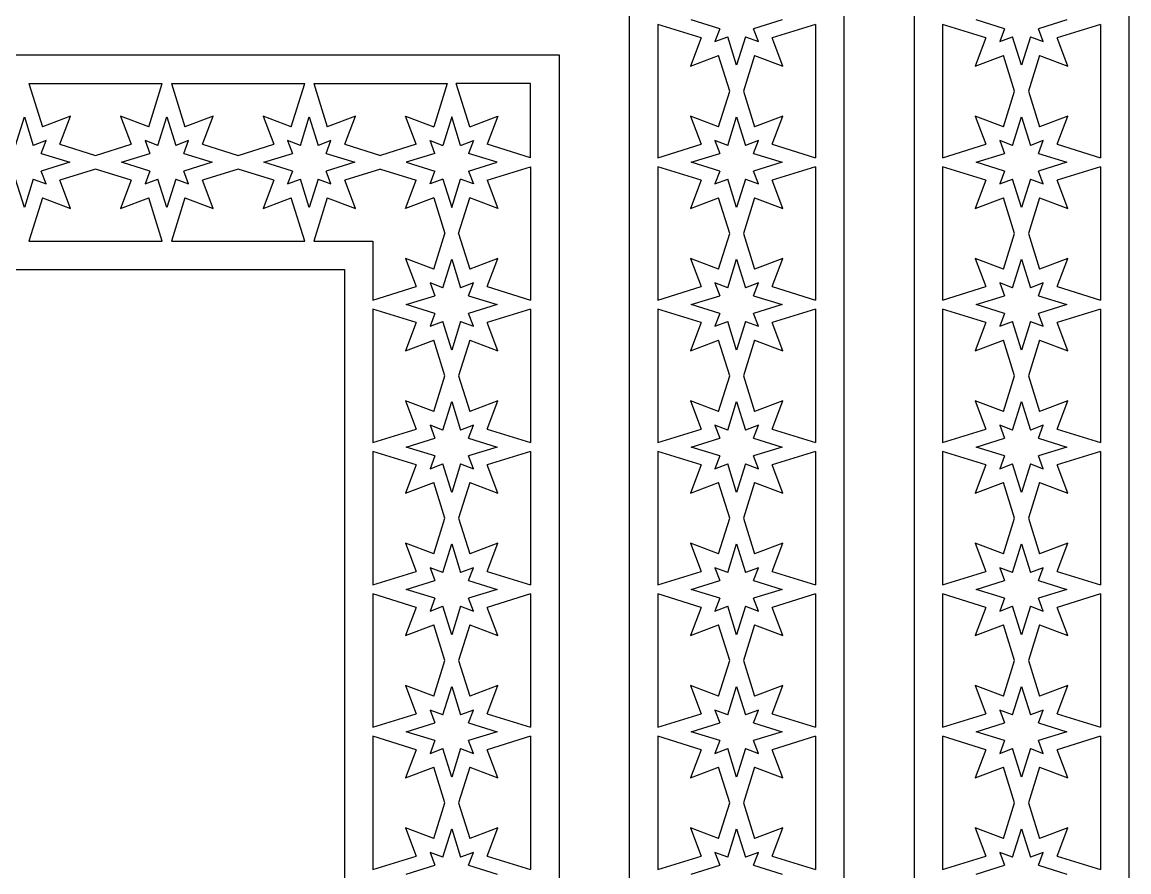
# Model space of a CAD drawing. Extents: x 188 to 343, y 533 to 728.
# Drawn here: x 265.2 to 342.9, y 631.1 to 690.8 of the extents above; entities that cross this region are included whole.
import ezdxf

# ---------------------------------------------------------------- set-up
doc = ezdxf.new("R2010")
doc.units = 0
doc.layers.get('0').update_dxf_attribs({"linetype": 'CONTINUOUS'})

msp = doc.modelspace()

# ---------------------------------------------------------------- linework, layer by layer
for p, q in [((342.857121, 728.497291), (342.857121, 533.425143)), ((327.784972, 713.425144), (327.784972, 548.497291)), ((322.857121, 708.497291), (322.857121, 553.425143)), ((307.784972, 693.425144), (307.784972, 568.497291)), ((314.137808, 690.33708), (312.133306, 690.961217)), ((318.508777, 690.961217), (316.504275, 690.33708)), ((334.137808, 690.33708), (332.133306, 690.961217)), ((338.508777, 690.961217), (336.504275, 690.33708)), ((312.826381, 689.698062), (309.784968, 690.64506)), ((309.784968, 690.64506), (309.784968, 681.277375)), ((314.137808, 690.33708), (313.79684, 689.437015)), ((316.845243, 689.437015), (316.504275, 690.33708)), ((320.857116, 690.64506), (317.815702, 689.698062)), ((320.857116, 690.64506), (320.857116, 681.277374)), ((332.826381, 689.698062), (329.784967, 690.64506)), ((329.784967, 690.64506), (329.784968, 681.277374)), ((334.137808, 690.33708), (333.79684, 689.437015)), ((336.845243, 689.437015), (336.504275, 690.33708)), ((340.857115, 690.64506), (337.815702, 689.698062)), ((340.857115, 690.64506), (340.857116, 681.277374)), ((312.826381, 689.698062), (312.075341, 687.715516)), ((313.79684, 689.437015), (314.696905, 689.777984)), ((315.321041, 687.773482), (314.696905, 689.777984)), ((315.945178, 689.777984), (315.321041, 687.773482)), ((315.945178, 689.777984), (316.845243, 689.437015)), ((318.566742, 687.715516), (317.815702, 689.698062)), ((332.826381, 689.698062), (332.075341, 687.715516)), ((333.79684, 689.437015), (334.696905, 689.777984)), ((335.321041, 687.773482), (334.696905, 689.777984)), ((335.945178, 689.777984), (335.321041, 687.773482)), ((335.945178, 689.777984), (336.845243, 689.437015)), ((338.566742, 687.715516), (337.815702, 689.698062)), ((227.784962, 688.497291), (302.857121, 688.497291)), ((302.857121, 688.497291), (302.857121, 573.425143)), ((312.075341, 687.715516), (314.057887, 688.466557)), ((314.837968, 685.961217), (314.057887, 688.466557)), ((316.584196, 688.466557), (315.804115, 685.961217)), ((316.584196, 688.466557), (318.566742, 687.715516)), ((332.075341, 687.715516), (334.057887, 688.466557)), ((334.837968, 685.961217), (334.057887, 688.466557)), ((336.584196, 688.466557), (335.804115, 685.961217)), ((336.584196, 688.466557), (338.566742, 687.715516)), ((265.637199, 686.497291), (275.004884, 686.497292)), ((265.637199, 686.497291), (266.584196, 683.455877)), ((274.057887, 683.455877), (275.004884, 686.497292)), ((275.637199, 686.497292), (285.004885, 686.497292)), ((275.637199, 686.497292), (276.584196, 683.455877)), ((284.057887, 683.455877), (285.004885, 686.497292)), ((285.637198, 686.497292), (295.004885, 686.497292)), ((285.637198, 686.497292), (286.584196, 683.455877)), ((295.004884, 686.497291), (294.057887, 683.455877)), ((300.857116, 686.497291), (295.637199, 686.497291)), ((296.584196, 683.455877), (295.637199, 686.497291)), ((300.857116, 681.277374), (300.857116, 686.497291)), ((314.057887, 683.455877), (314.837968, 685.961217)), ((315.804115, 685.961217), (316.584196, 683.455877)), ((334.057887, 683.455877), (334.837968, 685.961217)), ((335.804115, 685.961217), (336.584196, 683.455877)), ((264.696905, 682.144451), (265.321041, 684.148952)), ((265.321041, 684.148952), (265.945178, 682.144451)), ((268.566742, 684.206918), (266.584196, 683.455877)), ((267.815702, 682.224372), (268.566742, 684.206918)), ((274.057887, 683.455877), (272.075341, 684.206918)), ((272.075341, 684.206918), (272.826381, 682.224372)), ((274.696905, 682.144451), (275.321041, 684.148952)), ((275.321041, 684.148952), (275.945178, 682.144451)), ((278.566742, 684.206918), (276.584196, 683.455877)), ((277.815702, 682.224372), (278.566742, 684.206918)), ((284.057887, 683.455877), (282.075341, 684.206918)), ((282.075341, 684.206918), (282.826381, 682.224372)), ((284.696905, 682.144451), (285.321041, 684.148952)), ((285.321041, 684.148952), (285.945178, 682.144451)), ((288.566742, 684.206918), (286.584196, 683.455877)), ((287.815702, 682.224372), (288.566742, 684.206918)), ((292.075341, 684.206918), (294.057887, 683.455877)), ((292.826381, 682.224372), (292.075341, 684.206918)), ((295.321041, 684.148952), (294.696905, 682.144451)), ((295.945178, 682.144451), (295.321041, 684.148952)), ((296.584196, 683.455877), (298.566742, 684.206918)), ((298.566742, 684.206918), (297.815702, 682.224372)), ((314.057887, 683.455877), (312.075341, 684.206918)), ((312.075341, 684.206918), (312.826381, 682.224372)), ((314.696905, 682.144451), (315.321041, 684.148952)), ((315.321041, 684.148952), (315.945178, 682.144451)), ((318.566742, 684.206918), (316.584196, 683.455877)), ((317.815702, 682.224372), (318.566742, 684.206918)), ((334.057887, 683.455877), (332.075341, 684.206918)), ((332.075341, 684.206918), (332.826381, 682.224372)), ((334.696905, 682.144451), (335.321041, 684.148952)), ((335.321041, 684.148952), (335.945178, 682.144451)), ((338.566742, 684.206918), (336.584196, 683.455877)), ((337.815702, 682.224372), (338.566742, 684.206918)), ((266.845243, 682.485419), (265.945178, 682.144451)), ((266.504275, 681.585354), (266.845243, 682.485419)), ((267.815702, 682.224372), (270.321041, 681.44429)), ((270.321041, 681.44429), (272.826381, 682.224372)), ((274.696905, 682.144451), (273.79684, 682.485419)), ((273.79684, 682.485419), (274.137808, 681.585354)), ((276.845243, 682.485419), (275.945178, 682.144451)), ((276.504275, 681.585354), (276.845243, 682.485419)), ((277.815702, 682.224372), (280.321041, 681.44429)), ((280.321041, 681.44429), (282.826381, 682.224372)), ((284.696905, 682.144451), (283.79684, 682.485419)), ((283.79684, 682.485419), (284.137808, 681.585354)), ((286.845243, 682.485419), (285.945178, 682.144451)), ((286.504275, 681.585354), (286.845243, 682.485419)), ((287.815702, 682.224372), (290.321041, 681.44429)), ((292.826381, 682.224372), (290.321041, 681.44429)), ((294.137808, 681.585354), (293.79684, 682.485419)), ((293.79684, 682.485419), (294.696905, 682.144451)), ((295.945178, 682.144451), (296.845243, 682.485419)), ((296.845243, 682.485419), (296.504275, 681.585354)), ((300.857116, 681.277374), (297.815702, 682.224372)), ((309.784968, 681.277375), (312.826381, 682.224372)), ((313.79684, 682.485419), (314.137808, 681.585354)), ((314.696905, 682.144451), (313.79684, 682.485419)), ((316.845243, 682.485419), (315.945178, 682.144451)), ((316.504275, 681.585354), (316.845243, 682.485419)), ((317.815702, 682.224372), (320.857116, 681.277374)), ((329.784968, 681.277374), (332.826381, 682.224372)), ((333.79684, 682.485419), (334.137808, 681.585354)), ((334.696905, 682.144451), (333.79684, 682.485419)), ((336.845243, 682.485419), (335.945178, 682.144451)), ((336.504275, 681.585354), (336.845243, 682.485419)), ((337.815702, 682.224372), (340.857116, 681.277374)), ((266.504275, 681.585354), (268.508777, 680.961217)), ((272.133306, 680.961217), (274.137808, 681.585354)), ((276.504275, 681.585354), (278.508777, 680.961217)), ((282.133306, 680.961217), (284.137808, 681.585354)), ((286.504275, 681.585354), (288.508777, 680.961217)), ((294.137808, 681.585354), (292.133306, 680.961217)), ((298.508777, 680.961217), (296.504275, 681.585354)), ((312.133306, 680.961217), (314.137808, 681.585354)), ((316.504275, 681.585354), (318.508777, 680.961217)), ((332.133306, 680.961217), (334.137808, 681.585354)), ((336.504275, 681.585354), (338.508777, 680.961217)), ((268.508777, 680.961217), (266.504275, 680.33708)), ((274.137808, 680.33708), (272.133306, 680.961217)), ((278.508777, 680.961217), (276.504275, 680.33708)), ((284.137808, 680.33708), (282.133306, 680.961217)), ((288.508777, 680.961217), (286.504275, 680.33708)), ((292.133306, 680.961217), (294.137808, 680.33708)), ((296.504275, 680.33708), (298.508777, 680.961217)), ((297.815702, 679.698062), (300.857117, 680.64506)), ((300.857116, 680.64506), (300.857116, 671.277374)), ((312.826381, 679.698062), (309.784968, 680.64506)), ((309.784968, 680.64506), (309.784969, 671.277375)), ((314.137808, 680.33708), (312.133306, 680.961217)), ((318.508777, 680.961217), (316.504275, 680.33708)), ((320.857116, 680.64506), (317.815702, 679.698062)), ((320.857116, 680.64506), (320.857117, 671.277374)), ((332.826381, 679.698062), (329.784968, 680.64506)), ((329.784968, 680.64506), (329.784968, 671.277374)), ((334.137808, 680.33708), (332.133306, 680.961217)), ((338.508777, 680.961217), (336.504275, 680.33708)), ((340.857116, 680.64506), (337.815702, 679.698062)), ((340.857116, 680.64506), (340.857116, 671.277374)), ((266.845243, 679.437015), (266.504275, 680.33708)), ((270.321041, 680.478144), (267.815702, 679.698062)), ((272.826381, 679.698062), (270.321041, 680.478144)), ((274.137808, 680.33708), (273.79684, 679.437015)), ((276.845243, 679.437015), (276.504275, 680.33708)), ((280.321041, 680.478144), (277.815702, 679.698062)), ((282.826381, 679.698062), (280.321041, 680.478144)), ((284.137808, 680.33708), (283.79684, 679.437015)), ((286.845243, 679.437015), (286.504275, 680.33708)), ((290.321041, 680.478144), (287.815702, 679.698062)), ((290.321041, 680.478144), (292.826381, 679.698062)), ((293.79684, 679.437015), (294.137808, 680.33708)), ((296.504275, 680.33708), (296.845243, 679.437015)), ((314.137808, 680.33708), (313.79684, 679.437015)), ((316.845243, 679.437015), (316.504275, 680.33708)), ((334.137808, 680.33708), (333.79684, 679.437015)), ((336.845243, 679.437015), (336.504275, 680.33708)), ((265.321041, 677.773482), (264.696905, 679.777984)), ((265.945178, 679.777984), (265.321041, 677.773482)), ((265.945178, 679.777984), (266.845243, 679.437015)), ((268.566742, 677.715516), (267.815702, 679.698062)), ((272.826381, 679.698062), (272.075341, 677.715516)), ((273.79684, 679.437015), (274.696905, 679.777984)), ((275.321041, 677.773482), (274.696905, 679.777984)), ((275.945178, 679.777984), (275.321041, 677.773482)), ((275.945178, 679.777984), (276.845243, 679.437015)), ((278.566742, 677.715516), (277.815702, 679.698062)), ((282.826381, 679.698062), (282.075341, 677.715516)), ((283.79684, 679.437015), (284.696905, 679.777984)), ((285.321041, 677.773482), (284.696905, 679.777984)), ((285.945178, 679.777984), (285.321041, 677.773482)), ((285.945178, 679.777984), (286.845243, 679.437015)), ((288.566742, 677.715516), (287.815702, 679.698062)), ((292.075341, 677.715516), (292.826381, 679.698062)), ((294.696905, 679.777984), (293.79684, 679.437015)), ((294.696905, 679.777984), (295.321041, 677.773482)), ((295.321041, 677.773482), (295.945178, 679.777984)), ((296.845243, 679.437015), (295.945178, 679.777984)), ((297.815702, 679.698062), (298.566742, 677.715516)), ((312.826381, 679.698062), (312.075341, 677.715516)), ((313.79684, 679.437015), (314.696905, 679.777984)), ((315.321041, 677.773482), (314.696905, 679.777984)), ((315.945178, 679.777984), (315.321041, 677.773482)), ((315.945178, 679.777984), (316.845243, 679.437015)), ((318.566742, 677.715516), (317.815702, 679.698062)), ((332.826381, 679.698062), (332.075341, 677.715516)), ((333.79684, 679.437015), (334.696905, 679.777984)), ((335.321041, 677.773482), (334.696905, 679.777984)), ((335.945178, 679.777984), (335.321041, 677.773482)), ((335.945178, 679.777984), (336.845243, 679.437015)), ((338.566742, 677.715516), (337.815702, 679.698062)), ((266.584196, 678.466557), (265.637199, 675.425143)), ((266.584196, 678.466557), (268.566742, 677.715516)), ((272.075341, 677.715516), (274.057887, 678.466557)), ((275.004884, 675.425144), (274.057887, 678.466557)), ((276.584196, 678.466557), (275.637199, 675.425144)), ((276.584196, 678.466557), (278.566742, 677.715516)), ((282.075341, 677.715516), (284.057887, 678.466557)), ((285.004884, 675.425144), (284.057887, 678.466557)), ((286.584196, 678.466557), (285.637199, 675.425144)), ((286.584196, 678.466557), (288.566742, 677.715516)), ((294.057887, 678.466557), (292.075341, 677.715516)), ((294.057887, 678.466557), (294.837968, 675.961217)), ((295.804115, 675.961217), (296.584196, 678.466557)), ((298.566742, 677.715516), (296.584196, 678.466557)), ((312.075341, 677.715516), (314.057887, 678.466557)), ((314.837968, 675.961217), (314.057887, 678.466557)), ((316.584196, 678.466557), (315.804115, 675.961217)), ((316.584196, 678.466557), (318.566742, 677.715516)), ((332.075341, 677.715516), (334.057887, 678.466557)), ((334.837968, 675.961217), (334.057887, 678.466557)), ((336.584196, 678.466557), (335.804115, 675.961217)), ((336.584196, 678.466557), (338.566742, 677.715516)), ((294.057887, 673.455877), (294.837968, 675.961217)), ((295.804115, 675.961217), (296.584196, 673.455877)), ((314.057887, 673.455877), (314.837968, 675.961217)), ((315.804115, 675.961217), (316.584196, 673.455877)), ((334.057887, 673.455877), (334.837968, 675.961217)), ((335.804115, 675.961217), (336.584196, 673.455877)), ((265.637199, 675.425143), (275.004884, 675.425144)), ((275.637199, 675.425144), (285.004884, 675.425144)), ((285.637199, 675.425144), (289.784969, 675.425144)), ((289.784968, 675.425144), (289.784968, 671.277374)), ((294.057887, 673.455877), (292.075341, 674.206918)), ((292.075341, 674.206918), (292.826381, 672.224372)), ((294.696905, 672.144451), (295.321041, 674.148952)), ((295.321041, 674.148952), (295.945178, 672.144451)), ((298.566742, 674.206918), (296.584196, 673.455877)), ((297.815702, 672.224372), (298.566742, 674.206918)), ((314.057887, 673.455877), (312.075341, 674.206918)), ((312.075341, 674.206918), (312.826381, 672.224372)), ((314.696905, 672.144451), (315.321041, 674.148952)), ((315.321041, 674.148952), (315.945178, 672.144451)), ((318.566742, 674.206918), (316.584196, 673.455877)), ((317.815702, 672.224372), (318.566742, 674.206918)), ((334.057887, 673.455877), (332.075341, 674.206918)), ((332.075341, 674.206918), (332.826381, 672.224372)), ((334.696905, 672.144451), (335.321041, 674.148952)), ((335.321041, 674.148952), (335.945178, 672.144451)), ((338.566742, 674.206918), (336.584196, 673.455877)), ((337.815702, 672.224372), (338.566742, 674.206918)), ((242.857111, 673.425144), (287.784972, 673.425144)), ((287.784972, 673.425144), (287.784972, 588.497291)), ((289.784968, 671.277374), (292.826381, 672.224372)), ((293.79684, 672.485419), (294.137808, 671.585354)), ((294.696905, 672.144451), (293.79684, 672.485419)), ((296.845243, 672.485419), (295.945178, 672.144451)), ((296.504275, 671.585354), (296.845243, 672.485419)), ((297.815702, 672.224372), (300.857116, 671.277374)), ((309.784969, 671.277375), (312.826381, 672.224372)), ((313.79684, 672.485419), (314.137808, 671.585354)), ((314.696905, 672.144451), (313.79684, 672.485419)), ((316.845243, 672.485419), (315.945178, 672.144451)), ((316.504275, 671.585354), (316.845243, 672.485419)), ((317.815702, 672.224372), (320.857117, 671.277374)), ((329.784968, 671.277374), (332.826381, 672.224372)), ((334.696905, 672.144451), (333.79684, 672.485419)), ((333.79684, 672.485419), (334.137808, 671.585354)), ((336.845243, 672.485419), (335.945178, 672.144451)), ((336.504275, 671.585354), (336.845243, 672.485419)), ((337.815702, 672.224372), (340.857116, 671.277374)), ((292.133306, 670.961217), (294.137808, 671.585354)), ((296.504275, 671.585354), (298.508777, 670.961217)), ((312.133306, 670.961217), (314.137808, 671.585354)), ((316.504275, 671.585354), (318.508777, 670.961217)), ((332.133306, 670.961217), (334.137808, 671.585354)), ((336.504275, 671.585354), (338.508777, 670.961217)), ((289.784968, 670.64506), (289.784968, 661.277375)), ((292.826381, 669.698062), (289.784968, 670.64506)), ((294.137808, 670.33708), (292.133306, 670.961217)), ((298.508777, 670.961217), (296.504275, 670.33708)), ((300.857116, 670.64506), (297.815702, 669.698062)), ((300.857116, 670.64506), (300.857116, 661.277374)), ((309.784967, 670.64506), (309.784968, 661.277374)), ((312.826381, 669.698062), (309.784967, 670.64506)), ((314.137808, 670.33708), (312.133306, 670.961217)), ((318.508777, 670.961217), (316.504275, 670.33708)), ((320.857115, 670.64506), (317.815702, 669.698062)), ((320.857115, 670.64506), (320.857116, 661.277374)), ((329.784968, 670.64506), (329.784968, 661.277375)), ((332.826381, 669.698062), (329.784968, 670.64506)), ((334.137808, 670.33708), (332.133306, 670.961217)), ((338.508777, 670.961217), (336.504275, 670.33708)), ((340.857116, 670.64506), (337.815702, 669.698062)), ((340.857116, 670.64506), (340.857116, 661.277374)), ((294.137808, 670.33708), (293.79684, 669.437015)), ((293.79684, 669.437015), (294.696905, 669.777984)), ((295.321041, 667.773482), (294.696905, 669.777984)), ((295.945178, 669.777984), (295.321041, 667.773482)), ((295.945178, 669.777984), (296.845243, 669.437015)), ((296.845243, 669.437015), (296.504275, 670.33708)), ((314.137808, 670.33708), (313.79684, 669.437015)), ((313.79684, 669.437015), (314.696905, 669.777984)), ((315.321041, 667.773482), (314.696905, 669.777984)), ((315.945178, 669.777984), (315.321041, 667.773482)), ((315.945178, 669.777984), (316.845243, 669.437015)), ((316.845243, 669.437015), (316.504275, 670.33708)), ((334.137808, 670.33708), (333.79684, 669.437015)), ((333.79684, 669.437015), (334.696905, 669.777984)), ((335.321041, 667.773482), (334.696905, 669.777984)), ((335.945178, 669.777984), (335.321041, 667.773482)), ((335.945178, 669.777984), (336.845243, 669.437015)), ((336.845243, 669.437015), (336.504275, 670.33708)), ((292.826381, 669.698062), (292.075341, 667.715516)), ((298.566742, 667.715516), (297.815702, 669.698062)), ((312.826381, 669.698062), (312.075341, 667.715516)), ((318.566742, 667.715516), (317.815702, 669.698062)), ((332.826381, 669.698062), (332.075341, 667.715516)), ((338.566742, 667.715516), (337.815702, 669.698062)), ((292.075341, 667.715516), (294.057887, 668.466557)), ((294.837968, 665.961217), (294.057887, 668.466557)), ((296.584196, 668.466557), (295.804115, 665.961217)), ((296.584196, 668.466557), (298.566742, 667.715516)), ((312.075341, 667.715516), (314.057887, 668.466557)), ((314.837968, 665.961217), (314.057887, 668.466557)), ((316.584196, 668.466557), (315.804115, 665.961217)), ((316.584196, 668.466557), (318.566742, 667.715516)), ((332.075341, 667.715516), (334.057887, 668.466557)), ((334.837968, 665.961217), (334.057887, 668.466557)), ((336.584196, 668.466557), (335.804115, 665.961217)), ((336.584196, 668.466557), (338.566742, 667.715516)), ((294.057887, 663.455877), (294.837968, 665.961217)), ((295.804115, 665.961217), (296.584196, 663.455877)), ((314.057887, 663.455877), (314.837968, 665.961217)), ((315.804115, 665.961217), (316.584196, 663.455877)), ((334.057887, 663.455877), (334.837968, 665.961217)), ((335.804115, 665.961217), (336.584196, 663.455877)), ((294.057887, 663.455877), (292.075341, 664.206918)), ((292.075341, 664.206918), (292.826381, 662.224372)), ((294.696905, 662.144451), (295.321041, 664.148952)), ((295.321041, 664.148952), (295.945178, 662.144451)), ((298.566742, 664.206918), (296.584196, 663.455877)), ((297.815702, 662.224372), (298.566742, 664.206918)), ((314.057887, 663.455877), (312.075341, 664.206918)), ((312.075341, 664.206918), (312.826381, 662.224372)), ((314.696905, 662.144451), (315.321041, 664.148952)), ((315.321041, 664.148952), (315.945178, 662.144451)), ((318.566742, 664.206918), (316.584196, 663.455877)), ((317.815702, 662.224372), (318.566742, 664.206918)), ((332.075341, 664.206918), (332.826381, 662.224372)), ((334.057887, 663.455877), (332.075341, 664.206918)), ((334.696905, 662.144451), (335.321041, 664.148952)), ((335.321041, 664.148952), (335.945178, 662.144451)), ((338.566742, 664.206918), (336.584196, 663.455877)), ((337.815702, 662.224372), (338.566742, 664.206918)), ((289.784968, 661.277375), (292.826381, 662.224372)), ((293.79684, 662.485419), (294.137808, 661.585354)), ((294.696905, 662.144451), (293.79684, 662.485419)), ((296.845243, 662.485419), (295.945178, 662.144451)), ((296.504275, 661.585354), (296.845243, 662.485419)), ((297.815702, 662.224372), (300.857116, 661.277374)), ((309.784968, 661.277374), (312.826381, 662.224372)), ((313.79684, 662.485419), (314.137808, 661.585354)), ((314.696905, 662.144451), (313.79684, 662.485419)), ((316.845243, 662.485419), (315.945178, 662.144451)), ((316.504275, 661.585354), (316.845243, 662.485419)), ((317.815702, 662.224372), (320.857116, 661.277374)), ((329.784968, 661.277375), (332.826381, 662.224372)), ((334.696905, 662.144451), (333.79684, 662.485419)), ((333.79684, 662.485419), (334.137808, 661.585354)), ((336.845243, 662.485419), (335.945178, 662.144451)), ((336.504275, 661.585354), (336.845243, 662.485419)), ((337.815702, 662.224372), (340.857116, 661.277374)), ((292.133306, 660.961217), (294.137808, 661.585354)), ((296.504275, 661.585354), (298.508777, 660.961217)), ((312.133306, 660.961217), (314.137808, 661.585354)), ((316.504275, 661.585354), (318.508777, 660.961217)), ((332.133306, 660.961217), (334.137808, 661.585354)), ((336.504275, 661.585354), (338.508777, 660.961217)), ((289.784968, 660.64506), (289.784969, 651.277375)), ((292.826381, 659.698062), (289.784968, 660.64506)), ((294.137808, 660.33708), (292.133306, 660.961217)), ((298.508777, 660.961217), (296.504275, 660.33708)), ((300.857116, 660.64506), (297.815702, 659.698062)), ((300.857116, 660.64506), (300.857117, 651.277374)), ((309.784968, 660.64506), (309.784968, 651.277374)), ((312.826381, 659.698062), (309.784968, 660.64506)), ((314.137808, 660.33708), (312.133306, 660.961217)), ((318.508777, 660.961217), (316.504275, 660.33708)), ((320.857116, 660.64506), (317.815702, 659.698062)), ((320.857116, 660.64506), (320.857116, 651.277374)), ((329.784968, 660.64506), (329.784969, 651.277375)), ((332.826381, 659.698062), (329.784968, 660.64506)), ((334.137808, 660.33708), (332.133306, 660.961217)), ((338.508777, 660.961217), (336.504275, 660.33708)), ((340.857116, 660.64506), (337.815702, 659.698062)), ((340.857116, 660.64506), (340.857117, 651.277374)), ((292.826381, 659.698062), (292.075341, 657.715516)), ((294.137808, 660.33708), (293.79684, 659.437015)), ((293.79684, 659.437015), (294.696905, 659.777984)), ((295.321041, 657.773482), (294.696905, 659.777984)), ((295.945178, 659.777984), (295.321041, 657.773482)), ((295.945178, 659.777984), (296.845243, 659.437015)), ((296.845243, 659.437015), (296.504275, 660.33708)), ((298.566742, 657.715516), (297.815702, 659.698062)), ((312.826381, 659.698062), (312.075341, 657.715516)), ((314.137808, 660.33708), (313.79684, 659.437015)), ((313.79684, 659.437015), (314.696905, 659.777984)), ((315.321041, 657.773482), (314.696905, 659.777984)), ((315.945178, 659.777984), (315.321041, 657.773482)), ((315.945178, 659.777984), (316.845243, 659.437015)), ((316.845243, 659.437015), (316.504275, 660.33708)), ((318.566742, 657.715516), (317.815702, 659.698062)), ((332.826381, 659.698062), (332.075341, 657.715516)), ((334.137808, 660.33708), (333.79684, 659.437015)), ((333.79684, 659.437015), (334.696905, 659.777984)), ((335.321041, 657.773482), (334.696905, 659.777984)), ((335.945178, 659.777984), (335.321041, 657.773482)), ((335.945178, 659.777984), (336.845243, 659.437015)), ((336.845243, 659.437015), (336.504275, 660.33708)), ((338.566742, 657.715516), (337.815702, 659.698062)), ((292.075341, 657.715516), (294.057887, 658.466557)), ((294.837968, 655.961217), (294.057887, 658.466557)), ((296.584196, 658.466557), (295.804115, 655.961217)), ((296.584196, 658.466557), (298.566742, 657.715516)), ((312.075341, 657.715516), (314.057887, 658.466557)), ((314.837968, 655.961217), (314.057887, 658.466557)), ((316.584196, 658.466557), (315.804115, 655.961217)), ((316.584196, 658.466557), (318.566742, 657.715516)), ((332.075341, 657.715516), (334.057887, 658.466557)), ((334.837968, 655.961217), (334.057887, 658.466557)), ((336.584196, 658.466557), (335.804115, 655.961217)), ((336.584196, 658.466557), (338.566742, 657.715516)), ((294.057887, 653.455877), (294.837968, 655.961217)), ((295.804115, 655.961217), (296.584196, 653.455877)), ((314.057887, 653.455877), (314.837968, 655.961217)), ((315.804115, 655.961217), (316.584196, 653.455877)), ((334.057887, 653.455877), (334.837968, 655.961217)), ((335.804115, 655.961217), (336.584196, 653.455877)), ((294.057887, 653.455877), (292.075341, 654.206918)), ((292.075341, 654.206918), (292.826381, 652.224372)), ((298.566742, 654.206918), (296.584196, 653.455877)), ((297.815702, 652.224372), (298.566742, 654.206918)), ((312.075341, 654.206918), (312.826381, 652.224372)), ((314.057887, 653.455877), (312.075341, 654.206918)), ((318.566742, 654.206918), (316.584196, 653.455877)), ((317.815702, 652.224372), (318.566742, 654.206918)), ((332.075341, 654.206918), (332.826381, 652.224372)), ((334.057887, 653.455877), (332.075341, 654.206918)), ((338.566742, 654.206918), (336.584196, 653.455877)), ((337.815702, 652.224372), (338.566742, 654.206918)), ((294.696905, 652.144451), (295.321041, 654.148952)), ((295.321041, 654.148952), (295.945178, 652.144451)), ((314.696905, 652.144451), (315.321041, 654.148952)), ((315.321041, 654.148952), (315.945178, 652.144451)), ((334.696905, 652.144451), (335.321041, 654.148952)), ((335.321041, 654.148952), (335.945178, 652.144451)), ((289.784969, 651.277375), (292.826381, 652.224372)), ((293.79684, 652.485419), (294.137808, 651.585354)), ((294.696905, 652.144451), (293.79684, 652.485419)), ((296.845243, 652.485419), (295.945178, 652.144451)), ((296.504275, 651.585354), (296.845243, 652.485419)), ((297.815702, 652.224372), (300.857117, 651.277374)), ((309.784968, 651.277374), (312.826381, 652.224372)), ((314.696905, 652.144451), (313.79684, 652.485419)), ((313.79684, 652.485419), (314.137808, 651.585354)), ((316.845243, 652.485419), (315.945178, 652.144451)), ((316.504275, 651.585354), (316.845243, 652.485419)), ((317.815702, 652.224372), (320.857116, 651.277374)), ((329.784969, 651.277375), (332.826381, 652.224372)), ((333.79684, 652.485419), (334.137808, 651.585354)), ((334.696905, 652.144451), (333.79684, 652.485419)), ((336.845243, 652.485419), (335.945178, 652.144451)), ((336.504275, 651.585354), (336.845243, 652.485419)), ((337.815702, 652.224372), (340.857117, 651.277374)), ((292.133306, 650.961217), (294.137808, 651.585354)), ((296.504275, 651.585354), (298.508777, 650.961217)), ((312.133306, 650.961217), (314.137808, 651.585354)), ((316.504275, 651.585354), (318.508777, 650.961217)), ((332.133306, 650.961217), (334.137808, 651.585354)), ((336.504275, 651.585354), (338.508777, 650.961217)), ((289.784967, 650.64506), (289.784968, 641.277374)), ((292.826381, 649.698062), (289.784967, 650.64506)), ((294.137808, 650.33708), (292.133306, 650.961217)), ((294.137808, 650.33708), (293.79684, 649.437015)), ((298.508777, 650.961217), (296.504275, 650.33708)), ((296.845243, 649.437015), (296.504275, 650.33708)), ((300.857115, 650.64506), (297.815702, 649.698062)), ((300.857115, 650.64506), (300.857116, 641.277374)), ((309.784968, 650.64506), (309.784969, 641.277375)), ((312.826381, 649.698062), (309.784968, 650.64506)), ((314.137808, 650.33708), (312.133306, 650.961217)), ((314.137808, 650.33708), (313.79684, 649.437015)), ((318.508777, 650.961217), (316.504275, 650.33708)), ((316.845243, 649.437015), (316.504275, 650.33708)), ((320.857116, 650.64506), (317.815702, 649.698062)), ((320.857116, 650.64506), (320.857117, 641.277374)), ((329.784967, 650.64506), (329.784968, 641.277374)), ((332.826381, 649.698062), (329.784967, 650.64506)), ((334.137808, 650.33708), (332.133306, 650.961217)), ((334.137808, 650.33708), (333.79684, 649.437015)), ((338.508777, 650.961217), (336.504275, 650.33708)), ((336.845243, 649.437015), (336.504275, 650.33708)), ((340.857115, 650.64506), (337.815702, 649.698062)), ((340.857115, 650.64506), (340.857116, 641.277374)), ((292.826381, 649.698062), (292.075341, 647.715516)), ((293.79684, 649.437015), (294.696905, 649.777984)), ((295.321041, 647.773482), (294.696905, 649.777984)), ((295.945178, 649.777984), (295.321041, 647.773482)), ((295.945178, 649.777984), (296.845243, 649.437015)), ((298.566742, 647.715516), (297.815702, 649.698062)), ((312.826381, 649.698062), (312.075341, 647.715516)), ((313.79684, 649.437015), (314.696905, 649.777984)), ((315.321041, 647.773482), (314.696905, 649.777984)), ((315.945178, 649.777984), (315.321041, 647.773482)), ((315.945178, 649.777984), (316.845243, 649.437015)), ((318.566742, 647.715516), (317.815702, 649.698062)), ((332.826381, 649.698062), (332.075341, 647.715516)), ((333.79684, 649.437015), (334.696905, 649.777984)), ((335.321041, 647.773482), (334.696905, 649.777984)), ((335.945178, 649.777984), (335.321041, 647.773482)), ((335.945178, 649.777984), (336.845243, 649.437015)), ((338.566742, 647.715516), (337.815702, 649.698062)), ((292.075341, 647.715516), (294.057887, 648.466557)), ((294.837968, 645.961217), (294.057887, 648.466557)), ((296.584196, 648.466557), (295.804115, 645.961217)), ((296.584196, 648.466557), (298.566742, 647.715516)), ((312.075341, 647.715516), (314.057887, 648.466557)), ((314.837968, 645.961217), (314.057887, 648.466557)), ((316.584196, 648.466557), (315.804115, 645.961217)), ((316.584196, 648.466557), (318.566742, 647.715516)), ((332.075341, 647.715516), (334.057887, 648.466557)), ((334.837968, 645.961217), (334.057887, 648.466557)), ((336.584196, 648.466557), (335.804115, 645.961217)), ((336.584196, 648.466557), (338.566742, 647.715516)), ((294.057887, 643.455877), (294.837968, 645.961217)), ((295.804115, 645.961217), (296.584196, 643.455877)), ((314.057887, 643.455877), (314.837968, 645.961217)), ((315.804115, 645.961217), (316.584196, 643.455877)), ((334.057887, 643.455877), (334.837968, 645.961217)), ((335.804115, 645.961217), (336.584196, 643.455877)), ((294.057887, 643.455877), (292.075341, 644.206918)), ((292.075341, 644.206918), (292.826381, 642.224372)), ((294.696905, 642.144451), (295.321041, 644.148952)), ((295.321041, 644.148952), (295.945178, 642.144451)), ((298.566742, 644.206918), (296.584196, 643.455877)), ((297.815702, 642.224372), (298.566742, 644.206918)), ((312.075341, 644.206918), (312.826381, 642.224372)), ((314.057887, 643.455877), (312.075341, 644.206918)), ((314.696905, 642.144451), (315.321041, 644.148952)), ((315.321041, 644.148952), (315.945178, 642.144451)), ((318.566742, 644.206918), (316.584196, 643.455877)), ((317.815702, 642.224372), (318.566742, 644.206918)), ((332.075341, 644.206918), (332.826381, 642.224372)), ((334.057887, 643.455877), (332.075341, 644.206918)), ((334.696905, 642.144451), (335.321041, 644.148952)), ((335.321041, 644.148952), (335.945178, 642.144451)), ((338.566742, 644.206918), (336.584196, 643.455877)), ((337.815702, 642.224372), (338.566742, 644.206918)), ((289.784968, 641.277374), (292.826381, 642.224372)), ((293.79684, 642.485419), (294.137808, 641.585354)), ((294.696905, 642.144451), (293.79684, 642.485419)), ((296.845243, 642.485419), (295.945178, 642.144451)), ((296.504275, 641.585354), (296.845243, 642.485419)), ((297.815702, 642.224372), (300.857116, 641.277374)), ((309.784969, 641.277375), (312.826381, 642.224372)), ((314.696905, 642.144451), (313.79684, 642.485419)), ((313.79684, 642.485419), (314.137808, 641.585354)), ((316.845243, 642.485419), (315.945178, 642.144451)), ((316.504275, 641.585354), (316.845243, 642.485419)), ((317.815702, 642.224372), (320.857117, 641.277374)), ((329.784968, 641.277374), (332.826381, 642.224372)), ((334.696905, 642.144451), (333.79684, 642.485419)), ((333.79684, 642.485419), (334.137808, 641.585354)), ((336.845243, 642.485419), (335.945178, 642.144451)), ((336.504275, 641.585354), (336.845243, 642.485419)), ((337.815702, 642.224372), (340.857116, 641.277374)), ((292.133306, 640.961217), (294.137808, 641.585354)), ((296.504275, 641.585354), (298.508777, 640.961217)), ((312.133306, 640.961217), (314.137808, 641.585354)), ((316.504275, 641.585354), (318.508777, 640.961217)), ((332.133306, 640.961217), (334.137808, 641.585354)), ((336.504275, 641.585354), (338.508777, 640.961217)), ((289.784968, 640.64506), (289.784968, 631.277374)), ((292.826381, 639.698062), (289.784968, 640.64506)), ((294.137808, 640.33708), (292.133306, 640.961217)), ((294.137808, 640.33708), (293.79684, 639.437015)), ((298.508777, 640.961217), (296.504275, 640.33708)), ((296.845243, 639.437015), (296.504275, 640.33708)), ((300.857116, 640.64506), (297.815702, 639.698062)), ((300.857116, 640.64506), (300.857116, 631.277374)), ((312.826381, 639.698062), (309.784967, 640.64506)), ((309.784967, 640.64506), (309.784968, 631.277374)), ((314.137808, 640.33708), (312.133306, 640.961217)), ((314.137808, 640.33708), (313.79684, 639.437015)), ((318.508777, 640.961217), (316.504275, 640.33708)), ((316.845243, 639.437015), (316.504275, 640.33708)), ((320.857115, 640.64506), (317.815702, 639.698062)), ((320.857115, 640.64506), (320.857116, 631.277374)), ((329.784968, 640.64506), (329.784968, 631.277374)), ((332.826381, 639.698062), (329.784968, 640.64506)), ((334.137808, 640.33708), (332.133306, 640.961217)), ((334.137808, 640.33708), (333.79684, 639.437015)), ((338.508777, 640.961217), (336.504275, 640.33708)), ((336.845243, 639.437015), (336.504275, 640.33708)), ((340.857116, 640.64506), (337.815702, 639.698062)), ((340.857116, 640.64506), (340.857116, 631.277374)), ((292.826381, 639.698062), (292.075341, 637.715516)), ((293.79684, 639.437015), (294.696905, 639.777984)), ((295.321041, 637.773482), (294.696905, 639.777984)), ((295.945178, 639.777984), (295.321041, 637.773482)), ((295.945178, 639.777984), (296.845243, 639.437015)), ((298.566742, 637.715516), (297.815702, 639.698062)), ((312.826381, 639.698062), (312.075341, 637.715516)), ((313.79684, 639.437015), (314.696905, 639.777984)), ((315.321041, 637.773482), (314.696905, 639.777984)), ((315.945178, 639.777984), (315.321041, 637.773482)), ((315.945178, 639.777984), (316.845243, 639.437015)), ((318.566742, 637.715516), (317.815702, 639.698062)), ((332.826381, 639.698062), (332.075341, 637.715516)), ((333.79684, 639.437015), (334.696905, 639.777984)), ((335.321041, 637.773482), (334.696905, 639.777984)), ((335.945178, 639.777984), (335.321041, 637.773482)), ((335.945178, 639.777984), (336.845243, 639.437015)), ((338.566742, 637.715516), (337.815702, 639.698062)), ((292.075341, 637.715516), (294.057887, 638.466557)), ((294.837968, 635.961217), (294.057887, 638.466557)), ((296.584196, 638.466557), (295.804115, 635.961217)), ((296.584196, 638.466557), (298.566742, 637.715516)), ((312.075341, 637.715516), (314.057887, 638.466557)), ((314.837968, 635.961217), (314.057887, 638.466557)), ((316.584196, 638.466557), (315.804115, 635.961217)), ((316.584196, 638.466557), (318.566742, 637.715516)), ((332.075341, 637.715516), (334.057887, 638.466557)), ((334.837968, 635.961217), (334.057887, 638.466557)), ((336.584196, 638.466557), (335.804115, 635.961217)), ((336.584196, 638.466557), (338.566742, 637.715516)), ((294.057887, 633.455877), (294.837968, 635.961217)), ((295.804115, 635.961217), (296.584196, 633.455877)), ((314.057887, 633.455877), (314.837968, 635.961217)), ((315.804115, 635.961217), (316.584196, 633.455877)), ((334.057887, 633.455877), (334.837968, 635.961217)), ((335.804115, 635.961217), (336.584196, 633.455877)), ((294.057887, 633.455877), (292.075341, 634.206918)), ((292.075341, 634.206918), (292.826381, 632.224372)), ((294.696905, 632.144451), (295.321041, 634.148952)), ((295.321041, 634.148952), (295.945178, 632.144451)), ((298.566742, 634.206918), (296.584196, 633.455877)), ((297.815702, 632.224372), (298.566742, 634.206918)), ((312.075341, 634.206918), (312.826381, 632.224372)), ((314.057887, 633.455877), (312.075341, 634.206918)), ((314.696905, 632.144451), (315.321041, 634.148952)), ((315.321041, 634.148952), (315.945178, 632.144451)), ((318.566742, 634.206918), (316.584196, 633.455877)), ((317.815702, 632.224372), (318.566742, 634.206918)), ((332.075341, 634.206918), (332.826381, 632.224372)), ((334.057887, 633.455877), (332.075341, 634.206918)), ((334.696905, 632.144451), (335.321041, 634.148952)), ((335.321041, 634.148952), (335.945178, 632.144451)), ((338.566742, 634.206918), (336.584196, 633.455877)), ((337.815702, 632.224372), (338.566742, 634.206918)), ((293.79684, 632.485419), (294.137808, 631.585354)), ((294.696905, 632.144451), (293.79684, 632.485419)), ((296.845243, 632.485419), (295.945178, 632.144451)), ((296.504275, 631.585354), (296.845243, 632.485419)), ((314.696905, 632.144451), (313.79684, 632.485419)), ((313.79684, 632.485419), (314.137808, 631.585354)), ((316.845243, 632.485419), (315.945178, 632.144451)), ((316.504275, 631.585354), (316.845243, 632.485419)), ((333.79684, 632.485419), (334.137808, 631.585354)), ((334.696905, 632.144451), (333.79684, 632.485419)), ((336.845243, 632.485419), (335.945178, 632.144451)), ((336.504275, 631.585354), (336.845243, 632.485419)), ((289.784968, 631.277374), (292.826381, 632.224372)), ((297.815702, 632.224372), (300.857116, 631.277374)), ((309.784968, 631.277374), (312.826381, 632.224372)), ((317.815702, 632.224372), (320.857116, 631.277374)), ((329.784968, 631.277374), (332.826381, 632.224372)), ((337.815702, 632.224372), (340.857116, 631.277374)), ((292.133306, 630.961217), (294.137808, 631.585354)), ((296.504275, 631.585354), (298.508777, 630.961217)), ((312.133306, 630.961217), (314.137808, 631.585354)), ((316.504275, 631.585354), (318.508777, 630.961217)), ((332.133306, 630.961217), (334.137808, 631.585354)), ((336.504275, 631.585354), (338.508777, 630.961217))]:
    msp.add_line(p, q)

doc.saveas('drawing.dxf')
